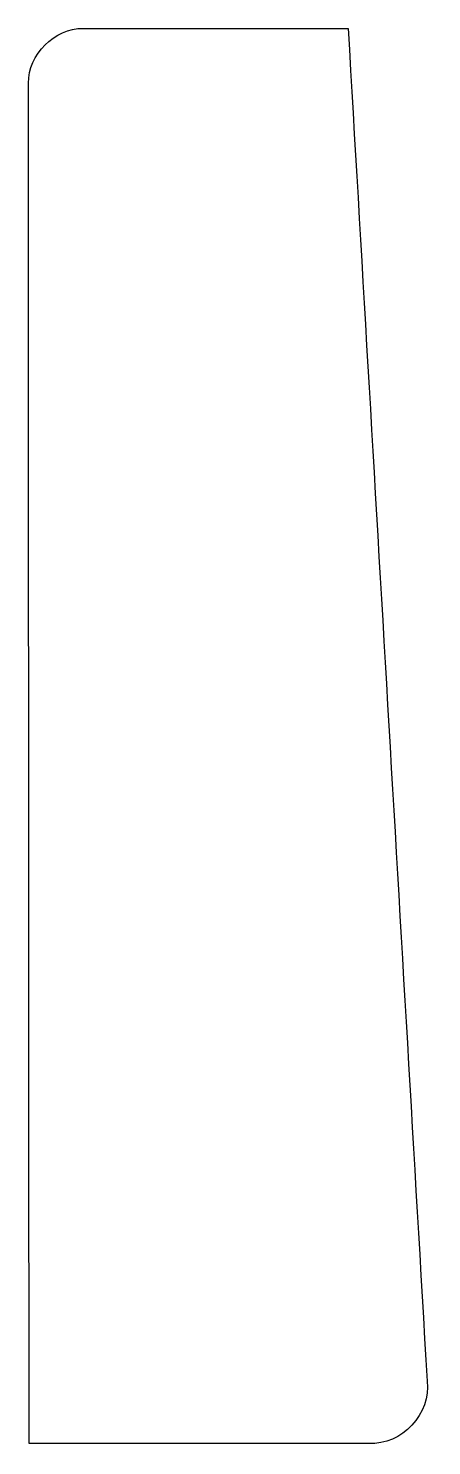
# Model space of a CAD drawing. Header units: millimetres. Extents: x 79.8 to 104, y -135.1 to -49.8.
import ezdxf

# ---------------------------------------------------------------- set-up
doc = ezdxf.new("R2010")
doc.units = ezdxf.units.MM

msp = doc.modelspace()

# ---------------------------------------------------------------- linework, layer by layer
at = {"color": 7, "linetype": 'Continuous', "lineweight": 25}
for points in [[(79.756, -53.086), (79.756, -51.357), (81.329, -49.784), (83.058, -49.784)], [(83.058, -49.784), (88.372, -49.784), (93.686, -49.784), (99, -49.784)], [(99, -49.784), (100.583, -76.939), (102.167, -104.095), (103.75, -131.25)], [(79.8, -135), (79.785, -107.695), (79.771, -80.391), (79.756, -53.086)], [(103.75, -131.25), (104.024, -133.19), (102.204, -135.14), (100.25, -135)], [(100.25, -135), (93.433, -135), (86.617, -135), (79.8, -135)]]:
    msp.add_open_spline(points, degree=3, dxfattribs=at)

doc.saveas('drawing.dxf')
